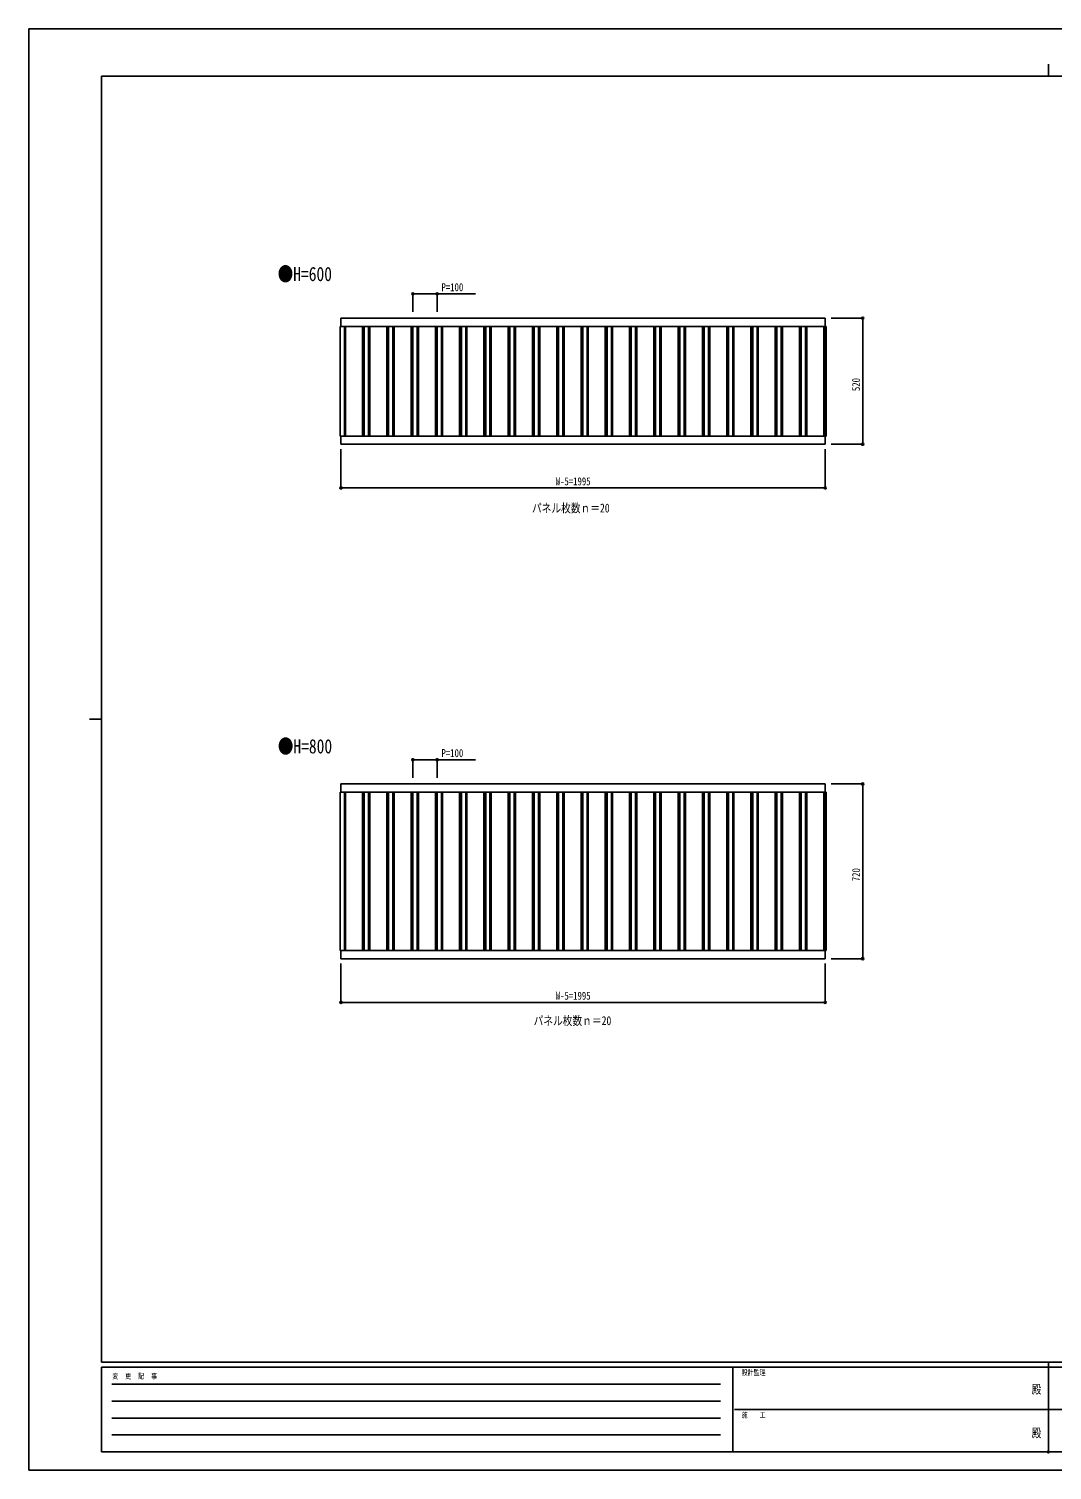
# Model space of a CAD drawing. Units: millimetres, scale not verified. Extents: x -4205 to 4205, y -2970 to 2970.
# Drawn here: x -4205 to 11, y -2970 to 2970 of the extents above; entities that cross this region are included whole.
import ezdxf
from ezdxf.enums import TextEntityAlignment as Align

# ---------------------------------------------------------------- set-up
doc = ezdxf.new("R2010")
doc.units = ezdxf.units.MM
doc.header["$LTSCALE"] = 16
doc.header["$PDMODE"] = 32
doc.header["$PDSIZE"] = 8
for name, color, linetype in [('0-1_USER1', 3, 'Continuous'), ('0-2_YKK_A1', 4, 'Continuous'), ('0-3_YKK_D', 6, 'Continuous'), ('0-4_YKK_ZWAK', 7, 'Continuous')]:
    doc.layers.add(name, color=color, linetype=linetype)
doc.styles.add('ＭＳ ゴシック', font='')
doc.styles.get('ＭＳ ゴシック').set_extended_font_data('MS Gothic')

msp = doc.modelspace()

# ---------------------------------------------------------------- linework, layer by layer
at = {"layer": '0-2_YKK_A1'}
for p, q in [((-919.96, 1743.87), (-2922.96, 1743.87)), ((-2922.96, 1743.87), (-2922.96, 1291.87)), ((-2919.01, 1777.87), (-924.01, 1777.87)), ((-2919.01, 1743.87), (-2919.01, 1777.87)), ((-2905.16, 1743.87), (-2905.16, 1291.87)), ((-2900.16, 1743.87), (-2900.16, 1291.87)), ((-2830.16, 1743.87), (-2830.16, 1291.87)), ((-2825.86, 1743.87), (-2825.86, 1291.87)), ((-2822.96, 1743.87), (-2822.96, 1291.87)), ((-2805.16, 1743.87), (-2805.16, 1291.87)), ((-2800.16, 1743.87), (-2800.16, 1291.87)), ((-2730.16, 1743.87), (-2730.16, 1291.87)), ((-2725.86, 1743.87), (-2725.86, 1291.87)), ((-2722.96, 1743.87), (-2722.96, 1291.87)), ((-2705.16, 1743.87), (-2705.16, 1291.87)), ((-2700.16, 1743.87), (-2700.16, 1291.87)), ((-2630.16, 1743.87), (-2630.16, 1291.87)), ((-2625.86, 1743.87), (-2625.86, 1291.87)), ((-2622.96, 1743.87), (-2622.96, 1291.87)), ((-2605.16, 1743.87), (-2605.16, 1291.87)), ((-2600.16, 1743.87), (-2600.16, 1291.87)), ((-2530.16, 1743.87), (-2530.16, 1291.87)), ((-2525.86, 1743.87), (-2525.86, 1291.87)), ((-2522.96, 1743.87), (-2522.96, 1291.87)), ((-2505.16, 1743.87), (-2505.16, 1291.87)), ((-2500.16, 1743.87), (-2500.16, 1291.87)), ((-2430.16, 1743.87), (-2430.16, 1291.87)), ((-2425.86, 1743.87), (-2425.86, 1291.87)), ((-2422.96, 1743.87), (-2422.96, 1291.87)), ((-2405.16, 1743.87), (-2405.16, 1291.87)), ((-2400.16, 1743.87), (-2400.16, 1291.87)), ((-2330.16, 1743.87), (-2330.16, 1291.87)), ((-2325.86, 1743.87), (-2325.86, 1291.87)), ((-2322.96, 1743.87), (-2322.96, 1291.87)), ((-2305.16, 1743.87), (-2305.16, 1291.87)), ((-2300.16, 1743.87), (-2300.16, 1291.87)), ((-2230.16, 1743.87), (-2230.16, 1291.87)), ((-2225.86, 1743.87), (-2225.86, 1291.87)), ((-2222.96, 1743.87), (-2222.96, 1291.87)), ((-2205.16, 1743.87), (-2205.16, 1291.87)), ((-2200.16, 1743.87), (-2200.16, 1291.87)), ((-2130.16, 1743.87), (-2130.16, 1291.87)), ((-2125.86, 1743.87), (-2125.86, 1291.87)), ((-2122.96, 1743.87), (-2122.96, 1291.87)), ((-2105.16, 1743.87), (-2105.16, 1291.87)), ((-2100.16, 1743.87), (-2100.16, 1291.87)), ((-2030.16, 1743.87), (-2030.16, 1291.87)), ((-2025.86, 1743.87), (-2025.86, 1291.87)), ((-2022.96, 1743.87), (-2022.96, 1291.87)), ((-2005.16, 1743.87), (-2005.16, 1291.87)), ((-2000.16, 1743.87), (-2000.16, 1291.87)), ((-1930.16, 1743.87), (-1930.16, 1291.87)), ((-1925.86, 1743.87), (-1925.86, 1291.87)), ((-1922.96, 1743.87), (-1922.96, 1291.87)), ((-1905.16, 1743.87), (-1905.16, 1291.87)), ((-1900.16, 1743.87), (-1900.16, 1291.87)), ((-1830.16, 1743.87), (-1830.16, 1291.87)), ((-1825.86, 1743.87), (-1825.86, 1291.87)), ((-1822.96, 1743.87), (-1822.96, 1291.87)), ((-1805.16, 1743.87), (-1805.16, 1291.87)), ((-1800.16, 1743.87), (-1800.16, 1291.87)), ((-1730.16, 1743.87), (-1730.16, 1291.87)), ((-1725.86, 1743.87), (-1725.86, 1291.87)), ((-1722.96, 1743.87), (-1722.96, 1291.87)), ((-1705.16, 1743.87), (-1705.16, 1291.87)), ((-1700.16, 1743.87), (-1700.16, 1291.87)), ((-1630.16, 1743.87), (-1630.16, 1291.87)), ((-1625.86, 1743.87), (-1625.86, 1291.87)), ((-1622.96, 1743.87), (-1622.96, 1291.87)), ((-1605.16, 1743.87), (-1605.16, 1291.87)), ((-1600.16, 1743.87), (-1600.16, 1291.87)), ((-1530.16, 1743.87), (-1530.16, 1291.87)), ((-1525.86, 1743.87), (-1525.86, 1291.87)), ((-1522.96, 1743.87), (-1522.96, 1291.87)), ((-1505.16, 1743.87), (-1505.16, 1291.87)), ((-1500.16, 1743.87), (-1500.16, 1291.87)), ((-1430.16, 1743.87), (-1430.16, 1291.87)), ((-1425.86, 1743.87), (-1425.86, 1291.87)), ((-1422.96, 1743.87), (-1422.96, 1291.87)), ((-1405.16, 1743.87), (-1405.16, 1291.87)), ((-1400.16, 1743.87), (-1400.16, 1291.87)), ((-1330.16, 1743.87), (-1330.16, 1291.87)), ((-1325.86, 1743.87), (-1325.86, 1291.87)), ((-1322.96, 1743.87), (-1322.96, 1291.87)), ((-1305.16, 1743.87), (-1305.16, 1291.87)), ((-1300.16, 1743.87), (-1300.16, 1291.87)), ((-1230.16, 1743.87), (-1230.16, 1291.87)), ((-1225.86, 1743.87), (-1225.86, 1291.87)), ((-1222.96, 1743.87), (-1222.96, 1291.87)), ((-1205.16, 1743.87), (-1205.16, 1291.87)), ((-1200.16, 1743.87), (-1200.16, 1291.87)), ((-1130.16, 1743.87), (-1130.16, 1291.87)), ((-1125.86, 1743.87), (-1125.86, 1291.87)), ((-1122.96, 1743.87), (-1122.96, 1291.87)), ((-1105.16, 1743.87), (-1105.16, 1291.87)), ((-1100.16, 1743.87), (-1100.16, 1291.87)), ((-1030.16, 1743.87), (-1030.16, 1291.87)), ((-1025.86, 1743.87), (-1025.86, 1291.87)), ((-1022.96, 1743.87), (-1022.96, 1291.87)), ((-1005.16, 1743.87), (-1005.16, 1291.87)), ((-1000.16, 1743.87), (-1000.16, 1291.87)), ((-930.16, 1743.87), (-930.16, 1291.87)), ((-925.86, 1743.87), (-925.86, 1291.87)), ((-924.01, 1743.87), (-924.01, 1777.87)), ((-922.78, 1743.87), (-922.78, 1291.87)), ((-919.96, 1743.87), (-919.96, 1291.87)), ((-919.96, 1291.87), (-2922.96, 1291.87)), ((-2919.01, 1257.87), (-2919.01, 1291.87)), ((-924.01, 1257.87), (-2919.01, 1257.87)), ((-924.01, 1257.87), (-924.01, 1291.87)), ((-919.96, -176.13), (-2922.96, -176.13)), ((-2922.96, -176.13), (-2922.96, -828.13)), ((-2919.01, -142.13), (-924.01, -142.13)), ((-2919.01, -176.13), (-2919.01, -142.13)), ((-2905.16, -176.13), (-2905.16, -828.13)), ((-2900.16, -176.13), (-2900.16, -828.13)), ((-2830.16, -176.13), (-2830.16, -828.13)), ((-2825.86, -176.13), (-2825.86, -828.13)), ((-2822.96, -176.13), (-2822.96, -828.13)), ((-2805.16, -176.13), (-2805.16, -828.13)), ((-2800.16, -176.13), (-2800.16, -828.13)), ((-2730.16, -176.13), (-2730.16, -828.13)), ((-2725.86, -176.13), (-2725.86, -828.13)), ((-2722.96, -176.13), (-2722.96, -828.13)), ((-2705.16, -176.13), (-2705.16, -828.13)), ((-2700.16, -176.13), (-2700.16, -828.13)), ((-2630.16, -176.13), (-2630.16, -828.13)), ((-2625.86, -176.13), (-2625.86, -828.13)), ((-2622.96, -176.13), (-2622.96, -828.13)), ((-2605.16, -176.13), (-2605.16, -828.13)), ((-2600.16, -176.13), (-2600.16, -828.13)), ((-2530.16, -176.13), (-2530.16, -828.13)), ((-2525.86, -176.13), (-2525.86, -828.13)), ((-2522.96, -176.13), (-2522.96, -828.13)), ((-2505.16, -176.13), (-2505.16, -828.13)), ((-2500.16, -176.13), (-2500.16, -828.13)), ((-2430.16, -176.13), (-2430.16, -828.13)), ((-2425.86, -176.13), (-2425.86, -828.13)), ((-2422.96, -176.13), (-2422.96, -828.13)), ((-2405.16, -176.13), (-2405.16, -828.13)), ((-2400.16, -176.13), (-2400.16, -828.13)), ((-2330.16, -176.13), (-2330.16, -828.13)), ((-2325.86, -176.13), (-2325.86, -828.13)), ((-2322.96, -176.13), (-2322.96, -828.13)), ((-2305.16, -176.13), (-2305.16, -828.13)), ((-2300.16, -176.13), (-2300.16, -828.13)), ((-2230.16, -176.13), (-2230.16, -828.13)), ((-2225.86, -176.13), (-2225.86, -828.13)), ((-2222.96, -176.13), (-2222.96, -828.13)), ((-2205.16, -176.13), (-2205.16, -828.13)), ((-2200.16, -176.13), (-2200.16, -828.13)), ((-2130.16, -176.13), (-2130.16, -828.13)), ((-2125.86, -176.13), (-2125.86, -828.13)), ((-2122.96, -176.13), (-2122.96, -828.13)), ((-2105.16, -176.13), (-2105.16, -828.13)), ((-2100.16, -176.13), (-2100.16, -828.13)), ((-2030.16, -176.13), (-2030.16, -828.13)), ((-2025.86, -176.13), (-2025.86, -828.13)), ((-2022.96, -176.13), (-2022.96, -828.13)), ((-2005.16, -176.13), (-2005.16, -828.13)), ((-2000.16, -176.13), (-2000.16, -828.13)), ((-1930.16, -176.13), (-1930.16, -828.13)), ((-1925.86, -176.13), (-1925.86, -828.13)), ((-1922.96, -176.13), (-1922.96, -828.13)), ((-1905.16, -176.13), (-1905.16, -828.13)), ((-1900.16, -176.13), (-1900.16, -828.13)), ((-1830.16, -176.13), (-1830.16, -828.13)), ((-1825.86, -176.13), (-1825.86, -828.13)), ((-1822.96, -176.13), (-1822.96, -828.13)), ((-1805.16, -176.13), (-1805.16, -828.13)), ((-1800.16, -176.13), (-1800.16, -828.13)), ((-1730.16, -176.13), (-1730.16, -828.13)), ((-1725.86, -176.13), (-1725.86, -828.13)), ((-1722.96, -176.13), (-1722.96, -828.13)), ((-1705.16, -176.13), (-1705.16, -828.13)), ((-1700.16, -176.13), (-1700.16, -828.13)), ((-1630.16, -176.13), (-1630.16, -828.13)), ((-1625.86, -176.13), (-1625.86, -828.13)), ((-1622.96, -176.13), (-1622.96, -828.13)), ((-1605.16, -176.13), (-1605.16, -828.13)), ((-1600.16, -176.13), (-1600.16, -828.13)), ((-1530.16, -176.13), (-1530.16, -828.13)), ((-1525.86, -176.13), (-1525.86, -828.13)), ((-1522.96, -176.13), (-1522.96, -828.13)), ((-1505.16, -176.13), (-1505.16, -828.13)), ((-1500.16, -176.13), (-1500.16, -828.13)), ((-1430.16, -176.13), (-1430.16, -828.13)), ((-1425.86, -176.13), (-1425.86, -828.13)), ((-1422.96, -176.13), (-1422.96, -828.13)), ((-1405.16, -176.13), (-1405.16, -828.13)), ((-1400.16, -176.13), (-1400.16, -828.13)), ((-1330.16, -176.13), (-1330.16, -828.13)), ((-1325.86, -176.13), (-1325.86, -828.13)), ((-1322.96, -176.13), (-1322.96, -828.13)), ((-1305.16, -176.13), (-1305.16, -828.13)), ((-1300.16, -176.13), (-1300.16, -828.13)), ((-1230.16, -176.13), (-1230.16, -828.13)), ((-1225.86, -176.13), (-1225.86, -828.13)), ((-1222.96, -176.13), (-1222.96, -828.13)), ((-1205.16, -176.13), (-1205.16, -828.13)), ((-1200.16, -176.13), (-1200.16, -828.13)), ((-1130.16, -176.13), (-1130.16, -828.13)), ((-1125.86, -176.13), (-1125.86, -828.13)), ((-1122.96, -176.13), (-1122.96, -828.13)), ((-1105.16, -176.13), (-1105.16, -828.13)), ((-1100.16, -176.13), (-1100.16, -828.13)), ((-1030.16, -176.13), (-1030.16, -828.13)), ((-1025.86, -176.13), (-1025.86, -828.13)), ((-1022.96, -176.13), (-1022.96, -828.13)), ((-1005.16, -176.13), (-1005.16, -828.13)), ((-1000.16, -176.13), (-1000.16, -828.13)), ((-930.16, -176.13), (-930.16, -828.13)), ((-925.86, -176.13), (-925.86, -828.13)), ((-924.01, -176.13), (-924.01, -142.13)), ((-922.78, -176.13), (-922.78, -828.13)), ((-919.96, -176.13), (-919.96, -828.13)), ((-919.96, -828.13), (-2922.96, -828.13)), ((-2919.01, -862.13), (-2919.01, -828.13)), ((-924.01, -862.13), (-924.01, -828.13)), ((-924.01, -862.13), (-2919.01, -862.13))]:
    msp.add_line(p, q, dxfattribs=at)
at = {"layer": '0-3_YKK_D'}
for p, q in [((-2622.96, 1803.87), (-2622.96, 1878.87)), ((-2522.96, 1803.87), (-2522.96, 1878.87)), ((-899.81, 1777.87), (-768.81, 1777.87)), ((-769.81, 1777.87), (-769.81, 1257.87)), ((-899.81, 1257.87), (-768.81, 1257.87)), ((-2919.01, 1237.87), (-2919.01, 1076.87)), ((-924.01, 1237.87), (-924.01, 1076.87)), ((-2919.01, 1077.87), (-924.01, 1077.87)), ((-2622.96, -116.13), (-2622.96, -41.13)), ((-2522.96, -116.13), (-2522.96, -41.13)), ((-899.81, -142.13), (-768.81, -142.13)), ((-769.81, -142.13), (-769.81, -862.13)), ((-2919.01, -882.13), (-2919.01, -1043.13)), ((-924.01, -882.13), (-924.01, -1043.13)), ((-899.81, -862.13), (-768.81, -862.13)), ((-2919.01, -1042.13), (-924.01, -1042.13))]:
    msp.add_line(p, q, dxfattribs=at)
for points in [[(-2622.96, 1877.87), (-2522.96, 1877.87), (-2364.76, 1877.87)], [(-2622.96, -42.13), (-2522.96, -42.13), (-2364.76, -42.13)]]:
    msp.add_lwpolyline(points, dxfattribs=at)
for centre in [(-2622.96, 1877.87), (-2522.96, 1877.87), (-769.81, 1777.87), (-769.81, 1257.87), (-2919.01, 1077.87), (-924.01, 1077.87), (-2622.96, -42.13), (-2522.96, -42.13), (-769.81, -142.13), (-769.81, -862.13), (-2919.01, -1042.13), (-924.01, -1042.13)]:
    msp.add_circle(centre, 4.25, dxfattribs=at)
at = {"layer": '0-4_YKK_ZWAK'}
for p, q in [((-4.98, 2825), (-4.98, 2775)), ((3895.02, 2775), (-3904.98, 2775)), ((-3904.98, -2525), (-3904.98, 2775)), ((-3954.98, 125), (-3904.98, 125)), ((3895.02, -2525), (-3904.98, -2525)), ((-1304.98, -2545), (-3904.98, -2545)), ((-3904.98, -2895), (-3904.98, -2545)), ((-1304.98, -2545), (-1304.98, -2895)), ((-4.98, -2545), (-1304.98, -2545)), ((-4.98, -2525), (-4.98, -2895)), ((1295.02, -2545), (-4.98, -2545)), ((-3862.48, -2615), (-1354.98, -2615)), ((-3862.48, -2685), (-1354.98, -2685)), ((-1297.48, -2720), (-4.98, -2720)), ((-4.98, -2720), (1295.02, -2720)), ((-3862.48, -2755), (-1354.98, -2755)), ((-3862.48, -2825), (-1354.98, -2825)), ((-3904.98, -2895), (-1304.98, -2895)), ((-1304.98, -2895), (-4.98, -2895)), ((-4.98, -2895), (1295.02, -2895))]:
    msp.add_line(p, q, dxfattribs=at)
msp.add_lwpolyline([(-4205, -2970), (4205, -2970), (4205, 2970), (-4205, 2970)], close=True, dxfattribs=at)
msp.add_point((-4.98, -2895), dxfattribs=at)

# ---------------------------------------------------------------- texts
at = {"layer": '0-1_USER1', "style": 'ＭＳ ゴシック', "width": 0.8}
for s, height, p in [('●H=600', 58.65, (-3179.73, 1912.7)), ('パネル枚数ｎ＝20', 36.66, (-2132.16, 965.76)), ('●H=800', 58.65, (-3179.05, -33.67)), ('パネル枚数ｎ＝20', 36.66, (-2125.41, -1146.69))]:
    msp.add_text(s, height=height, dxfattribs=at).set_placement(p, align=Align.BOTTOM_LEFT)
at = {"layer": '0-3_YKK_D', "style": 'ＭＳ ゴシック', "width": 0.8}
for s, p in [('P=100', (-2504.96, 1878.87)), ('W-5=1995', (-2034.31, 1078.87)), ('P=100', (-2504.96, -41.13)), ('W-5=1995', (-2034.31, -1041.13))]:
    msp.add_text(s, height=32.99, dxfattribs=at).set_placement(p, align=Align.BOTTOM_LEFT)
for s, p in [('520', (-770.81, 1477.07)), ('720', (-770.81, -542.93))]:
    msp.add_text(s, height=32.99, rotation=90, dxfattribs=at).set_placement(p, align=Align.BOTTOM_LEFT)
at = {"layer": '0-4_YKK_ZWAK', "style": 'ＭＳ ゴシック', "width": 0.8}
for s, height, p in [('設計監理', 21.99, (-1268.31, -2585)), ('変  更  記  事', 21.99, (-3861.31, -2600)), ('殿', 36.66, (-73.67, -2665.83)), ('施\u3000\u3000工', 21.99, (-1268.31, -2760)), ('殿', 36.66, (-73.67, -2845.83))]:
    msp.add_text(s, height=height, dxfattribs=at).set_placement(p, align=Align.BOTTOM_LEFT)

doc.saveas('drawing.dxf')
